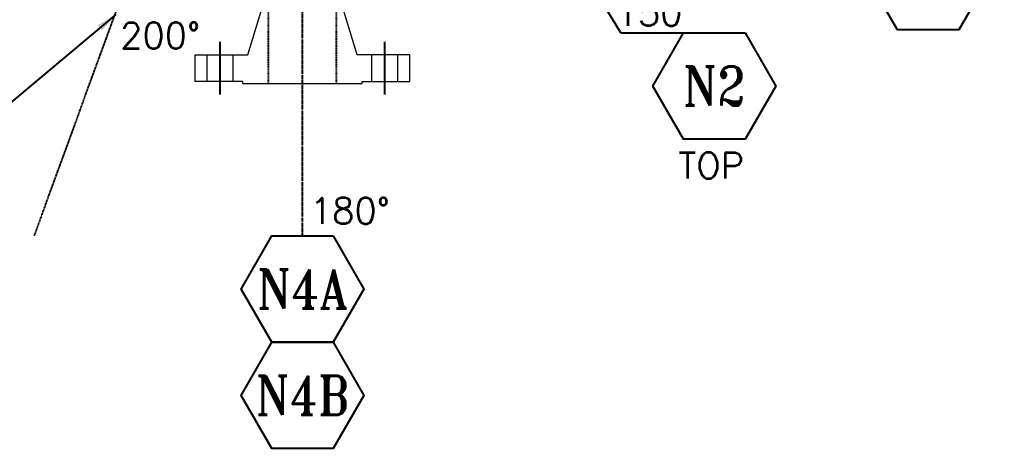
# Model space of a CAD drawing. Header units: inches. Extents: x -23478 to -9690, y -25762 to 11324.
# Drawn here: x -20444 to -19697, y 9738 to 10069 of the extents above; entities that cross this region are included whole.
import ezdxf
from ezdxf.enums import TextEntityAlignment as Align

# ---------------------------------------------------------------- set-up
doc = ezdxf.new("R2010")
doc.units = ezdxf.units.IN
doc.header["$LTSCALE"] = 200
doc.header["$MEASUREMENT"] = 0
for name, pattern in [('CENTER', [2, 1.25, -0.25, 0.25, -0.25]), ('DASHED', [0.75, 0.5, -0.25]), ('HIDDEN', [0.375, 0.25, -0.125])]:
    doc.linetypes.add(name, pattern=pattern)
for name, color, linetype in [('CEN', 3, 'CENTER'), ('CENTER', 1, 'CENTER'), ('DIMENSION', 8, 'Continuous'), ('text', 3, 'Continuous')]:
    doc.layers.add(name, color=color, linetype=linetype)
doc.layers.add('EQUIPMENT', color=4, linetype='Continuous', lineweight=13)
doc.layers.add('Hidden Line', color=3, linetype='HIDDEN', lineweight=9)
doc.styles.add('ROMANS', font='romans.shx', dxfattribs={"width": 0.85})
doc.styles.add('ROMANT', font='romant.shx')
doc.dimstyles.new('A&A', dxfattribs={"dimscale": 8, "dimtxt": 2, "dimasz": 2, "dimexe": 0.7, "dimexo": 0.7, "dimgap": 0.7, "dimtad": 1, "dimzin": 12, "dimdsep": 46, "dimtxsty": 'ROMANS', "dimcen": 0.7, "dimclrd": 8, "dimclre": 8, "dimclrt": 3, "dimazin": 3, "dimtfac": 1, "dimtmove": 0, "dimatfit": 3, "dimfxl": 1, "dimarcsym": 0})

msp = doc.modelspace()

# ---------------------------------------------------------------- linework, layer by layer
for points in [[(-19720.9, 10143.15), (-19697.22, 10102.14), (-19720.9, 10061.13), (-19768.25, 10061.13), (-19791.93, 10102.14), (-19768.25, 10143.15)], [(-19885.53, 10058.75), (-19861.85, 10017.74), (-19885.53, 9976.73), (-19932.88, 9976.73), (-19956.55, 10017.74), (-19932.88, 10058.75)], [(-20202.66, 9902.19), (-20178.99, 9861.18), (-20202.66, 9820.18), (-20250.01, 9820.18), (-20273.69, 9861.18), (-20250.01, 9902.19)], [(-20202.66, 9820.18), (-20178.99, 9779.17), (-20202.66, 9738.16), (-20250.01, 9738.16), (-20273.69, 9779.17), (-20250.01, 9820.18)]]:
    msp.add_lwpolyline(points, close=True)
at = {"layer": 'CEN', "color": 2, "linetype": 'CENTER'}
for p, q in [((-20289.84, 10011.24), (-20289.84, 10051.84)), ((-20162.84, 10011.24), (-20162.84, 10051.84))]:
    msp.add_line(p, q, dxfattribs=at)
at = {"layer": 'CENTER', "linetype": 'CENTER', "ltscale": 0.0001}
msp.add_line((-20432.96, 9901.94), (-20039.45, 10983.12), dxfattribs=at)
at = {"layer": 'CENTER', "linetype": 'CENTER', "ltscale": 0.001}
msp.add_line((-20226.34, 9902.19), (-20226.34, 10862.56), dxfattribs=at)
at = {"layer": 'CENTER', "ltscale": 5}
msp.add_line((-19981.23, 10058.75), (-19932.88, 10058.75), dxfattribs=at)
at = {"layer": 'DIMENSION', "color": 1, "linetype": 'DASHED'}
msp.add_line((-19981.23, 10058.75), (-20151.05, 10339.23), dxfattribs=at)
at = {"layer": 'DIMENSION', "color": 7, "linetype": 'DASHED', "ltscale": 0.001}
for p, q in [((-20252.64, 10019.64), (-20252.64, 10221.03)), ((-20200.04, 10019.64), (-20200.04, 10221.03))]:
    msp.add_line(p, q, dxfattribs=at)
at = {"layer": 'EQUIPMENT'}
for p, q in [((-20268.39, 10041.84), (-20256.56, 10080.66)), ((-20184.29, 10041.84), (-20196.11, 10080.66)), ((-20308.89, 10021.24), (-20308.89, 10041.84)), ((-20308.89, 10041.84), (-20268.39, 10041.84)), ((-20143.79, 10041.84), (-20184.29, 10041.84)), ((-20143.79, 10021.24), (-20143.79, 10041.84)), ((-20272.39, 10021.24), (-20308.89, 10021.24)), ((-20272.39, 10019.64), (-20272.39, 10021.24)), ((-20272.39, 10019.64), (-20180.29, 10019.64)), ((-20180.29, 10021.24), (-20143.79, 10021.24)), ((-20180.29, 10019.64), (-20180.29, 10021.24))]:
    msp.add_line(p, q, dxfattribs=at)
at = {"layer": 'Hidden Line', "ltscale": 5}
for p, q in [((-20299.84, 10021.24), (-20299.84, 10041.84)), ((-20279.84, 10021.24), (-20279.84, 10041.84)), ((-20172.84, 10021.24), (-20172.84, 10041.84)), ((-20152.84, 10021.24), (-20152.84, 10041.84))]:
    msp.add_line(p, q, dxfattribs=at)

# ---------------------------------------------------------------- texts
at = {"style": 'ROMANT', "width": 0.85}
for tag, p in [('N2', (-19909.2, 10017.74)), ('N4A', (-20226.34, 9861.18)), ('N4B', (-20226.34, 9779.17))]:
    msp.add_attdef(tag, text='', height=30, dxfattribs=at).set_placement(p, align=Align.MIDDLE)
at = {"layer": 'text', "style": 'ROMANS'}
for s, p in [('150%%D', (-19954.32, 10064.11)), ('200%%D', (-20335.87, 10046.65)), ('TOP', (-19911.55, 9946.45)), ('180%%D', (-20189.77, 9911.57))]:
    msp.add_text(s, height=20, dxfattribs=at).set_placement(p, align=Align.CENTER)

# ---------------------------------------------------------------- leaders
msp.add_leader([(-20370.16, 10072.9), (-20466.28, 9992.16), (-20772.14, 9992.16)], dimstyle='A&A', override={"dimdec": 0})

doc.saveas('drawing.dxf')
